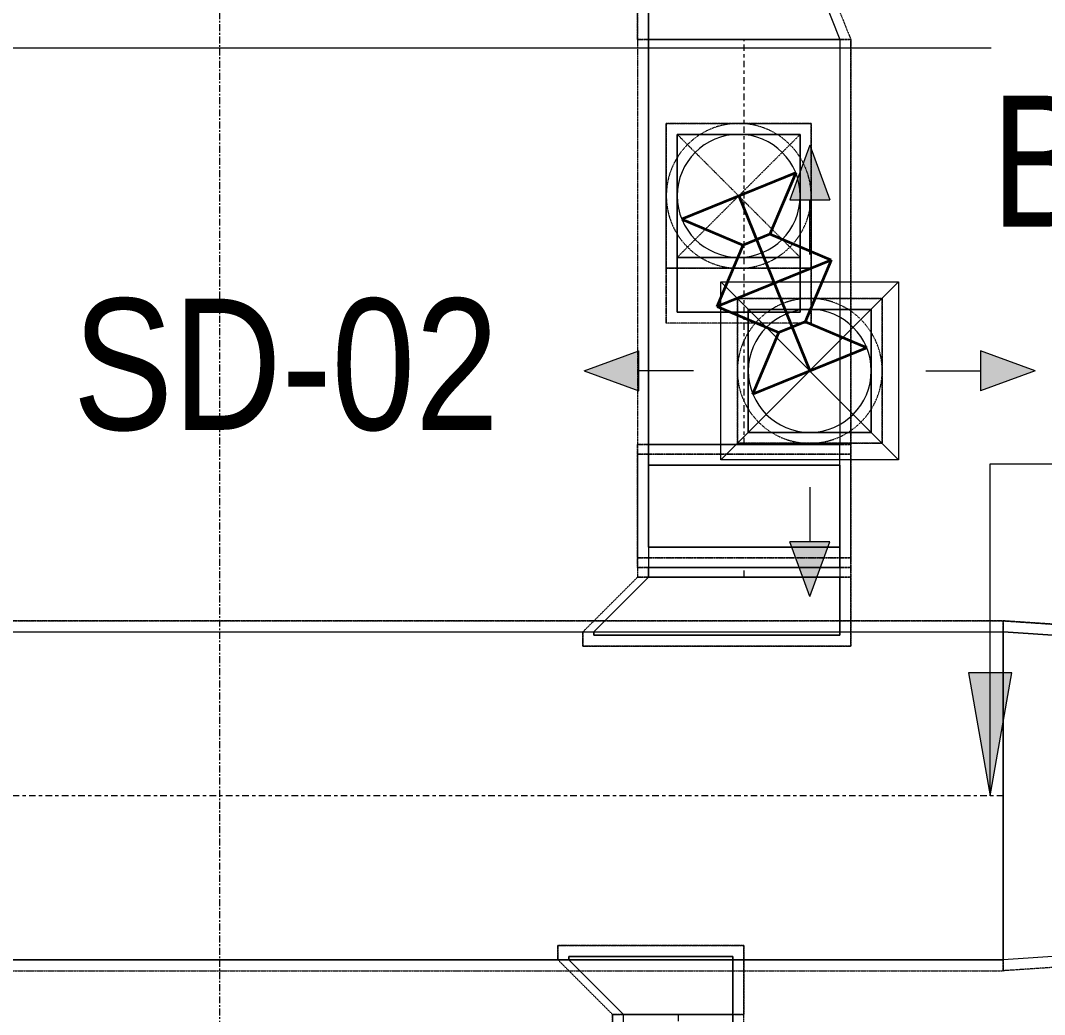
# Model space of a CAD drawing. Header units: inches. Extents: x -83664 to 20107, y -47222 to 19398.
# Drawn here: x -9337 to -7464, y -33412 to -31594 of the extents above; entities that cross this region are included whole.
import ezdxf

# ---------------------------------------------------------------- set-up
doc = ezdxf.new("R2010")
doc.units = ezdxf.units.IN
doc.header["$MEASUREMENT"] = 0
for name, pattern in [('Center', [29.999999, 12, -6, 6, -6]), ('Grid Line', [22.225, 12.7, -3.175, 3.175, -3.175]), ('Hidden 0_50', [1.0584, 0.5292, -0.5292]), ('Hidden 1_5', [2.2, 1.5, -0.7])]:
    doc.linetypes.add(name, pattern=pattern)
for name, color, linetype, lineweight in [('A-DETL-GENF', 7, 'Continuous', 9), ('G-ANNO-TEXT', 7, 'Continuous', 9), ('M-HVAC-CDFF', 7, 'Continuous', 9), ('M-HVAC-DUCT-ANNO', 7, 'Continuous', 9), ('M-HVAC-DUCT-CNTR', 7, 'Center', 9), ('M-HVAC-DUCT-IDEN', 7, 'Continuous', 18), ('S-GRID', 7, 'Continuous', 9)]:
    doc.layers.add(name, color=color, linetype=linetype, lineweight=lineweight)
doc.layers.add('M-HVAC-DUCT', color=7, linetype='Continuous', lineweight=9, true_color=0xffe97f)
doc.layers.add('M-HVAC-DUCT-PATT', color=7, linetype='Continuous', lineweight=35, true_color=0x007f00)
doc.styles.add('Arial Narrow_21', font='ARIALN.TTF', dxfattribs={"height": 240})

# ---------------------------------------------------------------- blocks, each defined once
blk = doc.blocks.new('GCE-AT-Supply Air Rectangular Diffuser - 225x225-V55-FIRST FLOOR AC CONDITIONING LAYOUT - PART A')
at = {"layer": 'A-DETL-GENF', "true_color": 0xff7f00}
for points in [[(36.4, 312.5), (0, 412.5), (-36.4, 312.5)], [(-312.5, 36.4), (-412.5, 0), (-312.5, -36.4)], [(412.5, 0), (312.5, 36.4), (312.5, -36.4), (338.5, -26.9)], [(36.4, -312.5), (-36.4, -312.5), (0, -412.5)]]:
    blk.add_hatch(color=30, dxfattribs=at).paths.add_polyline_path(points)
at = {"layer": 'A-DETL-GENF', "color": 30, "true_color": 0xff7f00}
for p, q in [((0, 412.5), (-36.4, 312.5)), ((0, 412.5), (36.4, 312.5)), ((-36.4, 312.5), (36.4, 312.5)), ((0, 212.5), (0, 312.5)), ((-162.5, -162.5), (162.5, 162.5)), ((-162.5, 162.5), (162.5, -162.5)), ((-162.5, -162.5), (-162.5, 162.5)), ((-162.5, 162.5), (162.5, 162.5)), ((162.5, 162.5), (162.5, -162.5)), ((-412.5, 0), (-312.5, 36.4)), ((-312.5, -36.4), (-312.5, 36.4)), ((312.5, 36.4), (312.5, -36.4)), ((412.5, 0), (312.5, 36.4)), ((212.5, 0), (312.5, 0)), ((-412.5, 0), (-312.5, -36.4)), ((-212.5, 0), (-312.5, 0)), ((412.5, 0), (312.5, -36.4)), ((162.5, -162.5), (-162.5, -162.5)), ((0, -212.5), (0, -312.5)), ((36.4, -312.5), (-36.4, -312.5)), ((0, -412.5), (-36.4, -312.5)), ((0, -412.5), (36.4, -312.5))]:
    blk.add_line(p, q, dxfattribs=at)
blk = doc.blocks.new('M_Rec Tap - Beveled - Standard-7691702-FIRST FLOOR AC CONDITIONING LAYOUT - PART A')
at = {"layer": 'M-HVAC-DUCT', "color": 30, "true_color": 0xff7f00}
for p, q in [((100, 175), (-6.096, 175)), ((-6.096, 175), (100, 175)), ((-6.096, 175), (-6.096, -275)), ((-6.096, -275), (-6.096, 175)), ((100, 175), (100, -175)), ((100, -175), (100, 175)), ((0, -275), (100, -175)), ((0, -275), (100, -175)), ((-6.096, -275), (0, -275)), ((0, -275), (-6.096, -275))]:
    blk.add_line(p, q, dxfattribs=at)
blk = doc.blocks.new('M_Rec Tap - Beveled - Standard-8294868-FIRST FLOOR AC CONDITIONING LAYOUT - PART A')
at = {"layer": 'M-HVAC-DUCT', "color": 30, "true_color": 0xff7f00}
for p, q in [((135046.9, 62657.7), (135271.9, 62657.7)), ((135046.9, 62432.7), (135046.9, 62657.7)), ((135046.9, 62657.7), (135371.9, 62657.7)), ((135046.9, 62432.7), (135046.9, 62657.7)), ((135271.9, 62657.7), (135371.9, 62657.7)), ((135271.9, 62657.7), (135271.9, 62432.7)), ((135371.9, 62657.7), (135371.9, 62432.7)), ((135371.9, 62432.7), (135371.9, 62657.7)), ((135271.9, 62432.7), (135046.9, 62432.7)), ((135371.9, 62432.7), (135046.9, 62432.7)), ((135271.9, 62432.7), (135371.9, 62432.7))]:
    blk.add_line(p, q, dxfattribs=at)
blk = doc.blocks.new('M_Rec Elbow - Radius - 0_75W-8062198-FIRST FLOOR AC CONDITIONING LAYOUT - PART A')
at = {"layer": 'M-HVAC-DUCT', "color": 30, "true_color": 0xff7f00}
for p, q in [((143618.4, 65965.5), (143268.4, 65965.5)), ((143268.4, 65965.5), (143268.4, 65815.5)), ((143268.4, 65965.5), (143268.4, 65778)), ((143618.4, 65815.5), (143618.4, 65965.5)), ((143618.4, 65965.5), (143618.4, 65778)), ((143618.4, 65815.5), (143268.4, 65815.5)), ((143268.4, 65815.5), (143618.4, 65815.5)), ((143268.4, 65815.5), (143268.4, 65778)), ((143618.4, 65778), (143618.4, 65815.5)), ((143618.4, 65778), (143268.4, 65778)), ((143268.4, 65778), (143618.4, 65778))]:
    blk.add_line(p, q, dxfattribs=at)
blk = doc.blocks.new('M_Rec Elbow - Radius - 0_75W-V56-FIRST FLOOR AC CONDITIONING LAYOUT - PART A')
at = {"layer": 'M-HVAC-DUCT', "color": 30, "true_color": 0xff7f00}
for p, q in [((143268.4, 66003), (143618.4, 66003)), ((143618.4, 66003), (143268.4, 66003)), ((143268.4, 66003), (143268.4, 65965.5)), ((143268.4, 65815.5), (143268.4, 66003)), ((143618.4, 65965.5), (143618.4, 66003)), ((143618.4, 65815.5), (143618.4, 66003)), ((143268.4, 65965.5), (143618.4, 65965.5)), ((143268.4, 65815.5), (143268.4, 65965.5)), ((143618.4, 65965.5), (143618.4, 65815.5)), ((143268.4, 65815.5), (143618.4, 65815.5)), ((143618.4, 65815.5), (143268.4, 65815.5))]:
    blk.add_line(p, q, dxfattribs=at)
blk = doc.blocks.new('M_Rec to Rnd Transition - Angle - 60 Degree-8295815-FIRST FLOOR AC CONDITIONING LAYOUT - PART A')
at = {"layer": 'M-HVAC-DUCT', "color": 30, "true_color": 0xff7f00}
for p, q in [((143320.9, 66457.8), (143320.9, 66570.3)), ((143320.9, 66570.3), (143433.4, 66570.3)), ((143320.9, 66570.3), (143320.9, 66345.3)), ((143545.9, 66570.3), (143320.9, 66570.3)), ((143433.4, 66570.3), (143545.9, 66570.3)), ((143545.9, 66570.3), (143545.9, 66457.8)), ((143545.9, 66345.3), (143545.9, 66570.3)), ((143320.9, 66345.3), (143320.9, 66457.8)), ((143545.9, 66457.8), (143545.9, 66345.3)), ((143433.4, 66345.3), (143320.9, 66345.3)), ((143320.9, 66345.3), (143545.9, 66345.3)), ((143545.9, 66345.3), (143433.4, 66345.3))]:
    blk.add_line(p, q, dxfattribs=at)
for start, end in [(90, 180), (0, 90), (180, 270), (270, 0)]:
    blk.add_arc((143433.4, 66457.8), 112.5, start, end, dxfattribs=at)
blk = doc.blocks.new('M_Rectangular to Round Transition - Angle - 45 Degree-7832765-FIRST FLOOR AC CONDITIONING LAYOUT - PART A')
at = {"layer": 'M-HVAC-DUCT', "color": 30, "true_color": 0xff7f00}
for p, q in [((143563.4, 66250.3), (143450.9, 66250.3)), ((143450.9, 66250.3), (143450.9, 66137.8)), ((143450.9, 66250.3), (143675.9, 66250.3)), ((143450.9, 66025.3), (143450.9, 66250.3)), ((143675.9, 66250.3), (143563.4, 66250.3)), ((143675.9, 66137.8), (143675.9, 66250.3)), ((143675.9, 66250.3), (143675.9, 66025.3)), ((143450.9, 66137.8), (143450.9, 66025.3)), ((143675.9, 66025.3), (143675.9, 66137.8)), ((143450.9, 66025.3), (143563.4, 66025.3)), ((143675.9, 66025.3), (143450.9, 66025.3)), ((143563.4, 66025.3), (143675.9, 66025.3))]:
    blk.add_line(p, q, dxfattribs=at)
for start, end in [(90, 180), (0, 90), (180, 270), (270, 0)]:
    blk.add_arc((143563.4, 66137.8), 112.5, start, end, dxfattribs=at)
blk = doc.blocks.new('M_Rec Tap - Beveled - Standard-7691565-FIRST FLOOR AC CONDITIONING LAYOUT - PART A')
at = {"layer": 'M-HVAC-DUCT', "color": 30, "true_color": 0xff7f00}
for p, q in [((0, 200), (-6.096, 200)), ((-6.096, -100), (-6.096, 200)), ((-6.096, 200), (-6.096, -100)), ((-6.096, 200), (0, 200)), ((100, 100), (0, 200)), ((100, 100), (0, 200)), ((100, 100), (100, -100)), ((100, -100), (100, 100)), ((-6.096, -100), (100, -100)), ((100, -100), (-6.096, -100))]:
    blk.add_line(p, q, dxfattribs=at)
blk = doc.blocks.new('M_Rec Transition - Length - Standard-8295883-FIRST FLOOR AC CONDITIONING LAYOUT - PART A')
at = {"layer": 'M-HVAC-DUCT', "color": 30, "true_color": 0xff7f00}
for p, q in [((0, 100), (375, 250)), ((0, 100), (375, 250)), ((375, -100), (375, 250)), ((375, 250), (375, -100)), ((0, 100), (0, -100)), ((0, -100), (0, 100)), ((0, -100), (375, -100)), ((375, -100), (0, -100))]:
    blk.add_line(p, q, dxfattribs=at)
blk = doc.blocks.new('M_Rec Transition - Length - Standard-8296206-FIRST FLOOR AC CONDITIONING LAYOUT - PART A')
at = {"layer": 'M-HVAC-DUCT', "color": 30, "true_color": 0xff7f00}
for p, q in [((0, 275), (375, 300)), ((0, 275), (375, 300)), ((375, -300), (375, 300)), ((375, 300), (375, -300)), ((0, 275), (0, -275)), ((0, -275), (0, 275)), ((0, -275), (375, -300)), ((375, -300), (0, -275))]:
    blk.add_line(p, q, dxfattribs=at)
blk = doc.blocks.new('TEMW-SMBZ-HO-BM-HVAC-00002_rvt-1-FIRST FLOOR AC CONDITIONING LAYOUT - PART A')
at = {"layer": 'M-HVAC-DUCT', "color": 30, "linetype": 'Hidden 0_50', "true_color": 0xff7f00}
for p, q in [((143248.4, 67119), (143248.4, 66744)), ((143248.4, 66744), (143248.4, 67119)), ((143488.4, 67119), (143638.4, 66744)), ((143488.4, 67119), (143638.4, 66744)), ((143638.4, 66744), (143248.4, 66744)), ((143248.4, 66744), (143638.4, 66744)), ((143248.4, 66744), (143248.4, 66003)), ((143248.4, 66744), (143248.4, 66003)), ((143248.4, 66744), (143638.4, 66744)), ((143638.4, 66744), (143248.4, 66744)), ((143638.4, 66003), (143638.4, 66744)), ((143638.4, 66744), (143638.4, 66003)), ((143300.9, 66590.3), (143565.9, 66590.3)), ((143300.9, 66325.3), (143300.9, 66590.3)), ((143300.9, 66590.3), (143300.9, 66325.3)), ((143565.9, 66590.3), (143300.9, 66590.3)), ((143300.9, 66590.3), (143300.9, 66325.3)), ((143300.9, 66225.3), (143300.9, 66590.3)), ((143300.9, 66590.3), (143565.9, 66590.3)), ((143565.9, 66590.3), (143300.9, 66590.3)), ((143300.9, 66457.8), (143300.9, 66590.3)), ((143300.9, 66590.3), (143433.4, 66590.3)), ((143300.9, 66590.3), (143300.9, 66325.3)), ((143565.9, 66590.3), (143300.9, 66590.3)), ((143433.4, 66590.3), (143565.9, 66590.3)), ((143565.9, 66590.3), (143565.9, 66325.3)), ((143565.9, 66325.3), (143565.9, 66590.3)), ((143565.9, 66590.3), (143565.9, 66225.3)), ((143565.9, 66325.3), (143565.9, 66590.3)), ((143565.9, 66590.3), (143565.9, 66457.8)), ((143565.9, 66325.3), (143565.9, 66590.3)), ((143300.9, 66325.3), (143300.9, 66457.8)), ((143565.9, 66457.8), (143565.9, 66325.3)), ((143565.9, 66325.3), (143300.9, 66325.3)), ((143300.9, 66325.3), (143565.9, 66325.3)), ((143300.9, 66325.3), (143300.9, 66225.3)), ((143565.9, 66325.3), (143300.9, 66325.3)), ((143433.4, 66325.3), (143300.9, 66325.3)), ((143300.9, 66325.3), (143565.9, 66325.3)), ((143565.9, 66325.3), (143433.4, 66325.3)), ((143565.9, 66225.3), (143565.9, 66325.3)), ((143563.4, 66270.3), (143430.9, 66270.3)), ((143430.9, 66270.3), (143430.9, 66137.8)), ((143430.9, 66005.3), (143430.9, 66270.3)), ((143430.9, 66270.3), (143695.9, 66270.3)), ((143695.9, 66270.3), (143563.4, 66270.3)), ((143695.9, 66137.8), (143695.9, 66270.3)), ((143695.9, 66270.3), (143695.9, 66005.3)), ((143565.9, 66225.3), (143300.9, 66225.3)), ((143565.9, 66225.3), (143300.9, 66225.3)), ((143430.9, 66137.8), (143430.9, 66005.3)), ((143695.9, 66005.3), (143695.9, 66137.8)), ((143638.4, 66003), (143248.4, 66003)), ((143248.4, 66003), (143638.4, 66003)), ((143248.4, 65985.5), (143248.4, 66003)), ((143248.4, 66003), (143248.4, 65795.5)), ((143248.4, 66003), (143638.4, 66003)), ((143638.4, 66003), (143248.4, 66003)), ((143430.9, 66005.3), (143563.4, 66005.3)), ((143695.9, 66005.3), (143430.9, 66005.3)), ((143563.4, 66005.3), (143695.9, 66005.3)), ((143638.4, 65795.5), (143638.4, 66003)), ((143638.4, 66003), (143638.4, 65985.5)), ((143248.4, 65795.5), (143248.4, 65985.5)), ((143248.4, 65985.5), (143248.4, 65778)), ((143248.4, 65985.5), (143638.4, 65985.5)), ((143248.4, 65985.5), (143248.4, 65795.5)), ((143638.4, 65985.5), (143248.4, 65985.5)), ((143638.4, 65778), (143638.4, 65985.5)), ((143638.4, 65985.5), (143638.4, 65795.5)), ((143638.4, 65795.5), (143638.4, 65985.5)), ((143638.4, 65795.5), (143248.4, 65795.5)), ((143248.4, 65778), (143248.4, 65795.5)), ((143638.4, 65795.5), (143248.4, 65795.5)), ((143248.4, 65795.5), (143638.4, 65795.5)), ((143638.4, 65795.5), (143248.4, 65795.5)), ((143638.4, 65795.5), (143638.4, 65778)), ((143638.4, 65778), (143248.4, 65778)), ((143248.4, 65778), (143638.4, 65778)), ((143248.4, 65778), (143248.4, 65760.5)), ((143248.4, 65778), (143248.4, 65760.5)), ((143248.4, 65778), (143638.4, 65778)), ((143248.4, 65778), (143638.4, 65778)), ((143638.4, 65760.5), (143638.4, 65778)), ((143638.4, 65778), (143638.4, 65760.5)), ((143148.4, 65660.5), (143248.4, 65760.5)), ((143248.4, 65760.5), (143148.4, 65660.5)), ((143248.4, 65760.5), (143638.4, 65760.5)), ((143638.4, 65760.5), (143248.4, 65760.5)), ((143638.4, 65760.5), (143248.4, 65760.5)), ((143248.4, 65760.5), (143638.4, 65760.5)), ((143638.4, 65760.5), (143638.4, 65634.4)), ((143638.4, 65634.4), (143638.4, 65760.5)), ((143917.3, 65680.5), (139663, 65680.5)), ((139663, 65680.5), (143917.3, 65680.5)), ((143917.3, 65680.5), (143917.3, 65040.5)), ((143917.3, 65040.5), (143917.3, 65680.5)), ((144292.3, 65655.5), (143917.3, 65680.5)), ((143917.3, 65680.5), (144292.3, 65655.5)), ((143917.3, 65680.5), (143917.3, 65040.5)), ((143917.3, 65040.5), (143917.3, 65680.5)), ((143148.4, 65634.4), (143148.4, 65660.5)), ((143148.4, 65660.5), (143148.4, 65634.4)), ((143638.4, 65634.4), (143148.4, 65634.4)), ((143148.4, 65634.4), (143638.4, 65634.4)), ((143102.7, 65060.5), (143102.7, 65086.6)), ((143102.7, 65086.6), (143442.7, 65086.6)), ((143442.7, 65086.6), (143102.7, 65086.6)), ((143102.7, 65086.6), (143102.7, 65060.5)), ((143442.7, 65086.6), (143442.7, 64960.5)), ((143442.7, 64960.5), (143442.7, 65086.6)), ((143202.7, 64960.5), (143102.7, 65060.5)), ((143102.7, 65060.5), (143202.7, 64960.5)), ((144292.3, 65065.5), (143917.3, 65040.5)), ((144292.3, 65065.5), (143917.3, 65040.5)), ((139663, 65040.5), (143917.3, 65040.5)), ((139663, 65040.5), (143917.3, 65040.5)), ((143442.7, 64960.5), (143202.7, 64960.5)), ((143202.7, 64960.5), (143442.7, 64960.5)), ((143202.7, 64960.5), (143442.7, 64960.5)), ((143442.7, 64960.5), (143202.7, 64960.5)), ((143202.7, 64960.5), (143202.7, 64714.3)), ((143202.7, 64714.3), (143202.7, 64960.5)), ((143442.7, 64714.3), (143442.7, 64960.5)), ((143442.7, 64714.3), (143442.7, 64960.5))]:
    blk.add_line(p, q, dxfattribs=at)
at = {"layer": 'M-HVAC-DUCT', "color": 30, "true_color": 0xff7f00}
for p, q in [((143268.4, 66744), (143618.4, 66744)), ((143618.4, 66744), (143268.4, 66744)), ((143268.4, 66003), (143268.4, 66744)), ((143268.4, 66744), (143268.4, 66003)), ((143618.4, 66744), (143618.4, 66003)), ((143618.4, 66744), (143618.4, 66003)), ((143320.9, 66245.3), (143320.9, 66570.3)), ((143320.9, 66570.3), (143545.9, 66570.3)), ((143320.9, 66245.3), (143320.9, 66570.3)), ((143320.9, 66570.3), (143545.9, 66570.3)), ((143545.9, 66245.3), (143545.9, 66570.3)), ((143545.9, 66570.3), (143545.9, 66245.3)), ((143320.9, 66245.3), (143545.9, 66245.3)), ((143320.9, 66245.3), (143545.9, 66245.3)), ((143268.4, 66003), (143618.4, 66003)), ((143618.4, 66003), (143268.4, 66003)), ((143268.4, 65778), (143618.4, 65778)), ((143618.4, 65778), (143268.4, 65778)), ((143268.4, 65760.5), (143268.4, 65778)), ((143268.4, 65778), (143268.4, 65760.5)), ((143618.4, 65778), (143618.4, 65760.5)), ((143618.4, 65778), (143618.4, 65760.5)), ((143268.4, 65760.5), (143618.4, 65760.5)), ((143618.4, 65760.5), (143268.4, 65760.5)), ((139663, 65660.5), (143917.3, 65660.5)), ((139663, 65660.5), (143917.3, 65660.5)), ((143168.4, 65660.5), (143618.4, 65660.5)), ((143168.4, 65660.5), (143168.4, 65654.4)), ((143168.4, 65660.5), (143168.4, 65654.4)), ((143168.4, 65660.5), (143618.4, 65660.5)), ((143618.4, 65654.4), (143618.4, 65660.5)), ((143618.4, 65654.4), (143618.4, 65660.5)), ((143917.3, 65060.5), (143917.3, 65660.5)), ((143917.3, 65660.5), (143917.3, 65060.5)), ((143168.4, 65654.4), (143618.4, 65654.4)), ((143618.4, 65654.4), (143168.4, 65654.4)), ((143917.3, 65060.5), (139663, 65060.5)), ((139663, 65060.5), (143917.3, 65060.5)), ((143122.7, 65060.5), (143122.7, 65066.6)), ((143122.7, 65066.6), (143422.7, 65066.6)), ((143422.7, 65066.6), (143122.7, 65066.6)), ((143122.7, 65066.6), (143122.7, 65060.5)), ((143122.7, 65060.5), (143422.7, 65060.5)), ((143122.7, 65060.5), (143422.7, 65060.5)), ((143422.7, 65066.6), (143422.7, 65060.5)), ((143422.7, 65060.5), (143422.7, 65066.6)), ((143422.7, 64960.5), (143222.7, 64960.5)), ((143222.7, 64960.5), (143422.7, 64960.5)), ((143222.7, 64714.3), (143222.7, 64960.5)), ((143222.7, 64714.3), (143222.7, 64960.5)), ((143422.7, 64960.5), (143422.7, 64714.3)), ((143422.7, 64714.3), (143422.7, 64960.5))]:
    blk.add_line(p, q, dxfattribs=at)
at = {"layer": 'M-HVAC-DUCT', "color": 30, "linetype": 'Hidden 0_50', "true_color": 0xff7f00}
for centre, start, end in [((143433.4, 66457.8), 90, 180), ((143433.4, 66457.8), 0, 90), ((143433.4, 66457.8), 180, 270), ((143433.4, 66457.8), 270, 0), ((143563.4, 66137.8), 90, 180), ((143563.4, 66137.8), 0, 90), ((143563.4, 66137.8), 180, 270), ((143563.4, 66137.8), 270, 0)]:
    blk.add_arc(centre, 132.5, start, end, dxfattribs=at)
at = {"layer": 'M-HVAC-DUCT-ANNO', "color": 30, "linetype": 'Hidden 1_5', "true_color": 0xff7f00}
for p, q in [((143320.9, 66345.3), (143320.9, 66570.3)), ((143320.9, 66570.3), (143545.9, 66570.3)), ((143320.9, 66570.3), (143545.9, 66345.3)), ((143545.9, 66570.3), (143320.9, 66345.3)), ((143545.9, 66570.3), (143545.9, 66345.3)), ((143545.9, 66345.3), (143320.9, 66345.3))]:
    blk.add_line(p, q, dxfattribs=at)
at = {"layer": 'M-HVAC-DUCT-CNTR', "color": 30, "true_color": 0xff7f00}
for p, q in [((143443.4, 66003), (143443.4, 66744)), ((143443.4, 65760.5), (143443.4, 65778)), ((143917.3, 65360.5), (139663, 65360.5)), ((143322.7, 64960.5), (143322.7, 64714.3))]:
    blk.add_line(p, q, dxfattribs=at)
at = {"layer": 'M-HVAC-DUCT-CNTR', "color": 30, "linetype": 'Continuous', "lineweight": 35, "true_color": 0xff7f00}
blk.add_open_spline([(143433.4, 66457.8), (143433.4, 66457.8), (143563.4, 66137.8), (143563.4, 66137.8)], degree=3, dxfattribs=at)
at = {"layer": 'M-HVAC-DUCT-PATT', "color": 30, "true_color": 0xff7f00}
for p, q in [((143537.6, 66500.1), (143329.2, 66415.4)), ((143537.6, 66500.1), (143329.2, 66415.4)), ((143537.6, 66500.1), (143490.1, 66387.6)), ((143329.2, 66415.4), (143441.7, 66367.9)), ((143490.1, 66387.6), (143441.7, 66367.9)), ((143602.6, 66340.1), (143490.1, 66387.6)), ((143394.2, 66255.4), (143441.7, 66367.9)), ((143602.6, 66340.1), (143394.2, 66255.4)), ((143602.6, 66340.1), (143394.2, 66255.4)), ((143602.6, 66340.1), (143555.1, 66227.6)), ((143394.2, 66255.4), (143506.7, 66207.9)), ((143555.1, 66227.6), (143506.7, 66207.9)), ((143667.6, 66180.1), (143555.1, 66227.6)), ((143459.2, 66095.4), (143506.7, 66207.9)), ((143667.6, 66180.1), (143459.2, 66095.4))]:
    blk.add_line(p, q, dxfattribs=at)
at = {"layer": 'M-HVAC-CDFF', "color": 6, "linetype": 'Hidden 0_50', "lineweight": 9, "true_color": 0xff00ff}
blk.add_blockref('GCE-AT-Supply Air Rectangular Diffuser - 225x225-V55-FIRST FLOOR AC CONDITIONING LAYOUT - PART A', (143563.4, 66137.8), dxfattribs=at)
at = {"layer": 'M-HVAC-DUCT', "color": 6, "linetype": 'Hidden 0_50', "lineweight": 9, "true_color": 0xff00ff}
for name, p, rotation in [('M_Rec Transition - Length - Standard-8295883-FIRST FLOOR AC CONDITIONING LAYOUT - PART A', (143368.4, 67119), 270), ('M_Rec Tap - Beveled - Standard-8294868-FIRST FLOOR AC CONDITIONING LAYOUT - PART A', (80888.2, 201617.1), 270.0000000000005), ('M_Rec Transition - Length - Standard-8296206-FIRST FLOOR AC CONDITIONING LAYOUT - PART A', (144292.3, 65360.5), 180)]:
    blk.add_blockref(name, p, dxfattribs=dict(at, rotation=rotation))
for name in ['M_Rec to Rnd Transition - Angle - 60 Degree-8295815-FIRST FLOOR AC CONDITIONING LAYOUT - PART A', 'M_Rectangular to Round Transition - Angle - 45 Degree-7832765-FIRST FLOOR AC CONDITIONING LAYOUT - PART A', 'M_Rec Elbow - Radius - 0_75W-V56-FIRST FLOOR AC CONDITIONING LAYOUT - PART A', 'M_Rec Elbow - Radius - 0_75W-8062198-FIRST FLOOR AC CONDITIONING LAYOUT - PART A']:
    blk.add_blockref(name, (0, 0), dxfattribs=at)
at = {"layer": 'M-HVAC-DUCT', "color": 6, "linetype": 'Hidden 0_50', "lineweight": 9, "true_color": 0xff00ff, "extrusion": (0, 0, -1)}
for name, p, rotation in [('M_Rec Tap - Beveled - Standard-7691702-FIRST FLOOR AC CONDITIONING LAYOUT - PART A', (-143443.4, 65660.5), 90), ('M_Rec Tap - Beveled - Standard-7691565-FIRST FLOOR AC CONDITIONING LAYOUT - PART A', (-143322.7, 65060.5), 270)]:
    blk.add_blockref(name, p, dxfattribs=dict(at, rotation=rotation))
blk = doc.blocks.new('TEMW-SMBZ-HO-BM-HVAC-00002_rvt-2-FIRST FLOOR AC CONDITIONING LAYOUT - PART A')
at = {"layer": 'M-HVAC-DUCT', "color": 30, "linetype": 'Hidden 0_50', "true_color": 0xff7f00}
for p, q in [((143248.4, 67119), (143248.4, 66744)), ((143248.4, 66744), (143248.4, 67119)), ((143488.4, 67119), (143638.4, 66744)), ((143488.4, 67119), (143638.4, 66744)), ((143638.4, 66744), (143248.4, 66744)), ((143248.4, 66744), (143638.4, 66744)), ((143248.4, 66744), (143248.4, 66003)), ((143248.4, 66744), (143248.4, 66003)), ((143248.4, 66744), (143638.4, 66744)), ((143638.4, 66744), (143248.4, 66744)), ((143638.4, 66003), (143638.4, 66744)), ((143638.4, 66744), (143638.4, 66003)), ((143300.9, 66590.3), (143565.9, 66590.3)), ((143300.9, 66325.3), (143300.9, 66590.3)), ((143300.9, 66590.3), (143300.9, 66325.3)), ((143565.9, 66590.3), (143300.9, 66590.3)), ((143300.9, 66590.3), (143300.9, 66325.3)), ((143300.9, 66225.3), (143300.9, 66590.3)), ((143300.9, 66590.3), (143565.9, 66590.3)), ((143565.9, 66590.3), (143300.9, 66590.3)), ((143300.9, 66457.8), (143300.9, 66590.3)), ((143300.9, 66590.3), (143433.4, 66590.3)), ((143300.9, 66590.3), (143300.9, 66325.3)), ((143565.9, 66590.3), (143300.9, 66590.3)), ((143433.4, 66590.3), (143565.9, 66590.3)), ((143565.9, 66590.3), (143565.9, 66325.3)), ((143565.9, 66325.3), (143565.9, 66590.3)), ((143565.9, 66590.3), (143565.9, 66225.3)), ((143565.9, 66325.3), (143565.9, 66590.3)), ((143565.9, 66590.3), (143565.9, 66457.8)), ((143565.9, 66325.3), (143565.9, 66590.3)), ((143300.9, 66325.3), (143300.9, 66457.8)), ((143565.9, 66457.8), (143565.9, 66325.3)), ((143565.9, 66325.3), (143300.9, 66325.3)), ((143300.9, 66325.3), (143565.9, 66325.3)), ((143300.9, 66325.3), (143300.9, 66225.3)), ((143565.9, 66325.3), (143300.9, 66325.3)), ((143433.4, 66325.3), (143300.9, 66325.3)), ((143300.9, 66325.3), (143565.9, 66325.3)), ((143565.9, 66325.3), (143433.4, 66325.3)), ((143565.9, 66225.3), (143565.9, 66325.3)), ((143563.4, 66270.3), (143430.9, 66270.3)), ((143430.9, 66270.3), (143430.9, 66137.8)), ((143430.9, 66005.3), (143430.9, 66270.3)), ((143430.9, 66270.3), (143695.9, 66270.3)), ((143695.9, 66270.3), (143563.4, 66270.3)), ((143695.9, 66137.8), (143695.9, 66270.3)), ((143695.9, 66270.3), (143695.9, 66005.3)), ((143565.9, 66225.3), (143300.9, 66225.3)), ((143565.9, 66225.3), (143300.9, 66225.3)), ((143430.9, 66137.8), (143430.9, 66005.3)), ((143695.9, 66005.3), (143695.9, 66137.8)), ((143638.4, 66003), (143248.4, 66003)), ((143248.4, 66003), (143638.4, 66003)), ((143248.4, 65985.5), (143248.4, 66003)), ((143248.4, 66003), (143248.4, 65795.5)), ((143248.4, 66003), (143638.4, 66003)), ((143638.4, 66003), (143248.4, 66003)), ((143430.9, 66005.3), (143563.4, 66005.3)), ((143695.9, 66005.3), (143430.9, 66005.3)), ((143563.4, 66005.3), (143695.9, 66005.3)), ((143638.4, 65795.5), (143638.4, 66003)), ((143638.4, 66003), (143638.4, 65985.5)), ((143248.4, 65795.5), (143248.4, 65985.5)), ((143248.4, 65985.5), (143248.4, 65778)), ((143248.4, 65985.5), (143638.4, 65985.5)), ((143248.4, 65985.5), (143248.4, 65795.5)), ((143638.4, 65985.5), (143248.4, 65985.5)), ((143638.4, 65778), (143638.4, 65985.5)), ((143638.4, 65985.5), (143638.4, 65795.5)), ((143638.4, 65795.5), (143638.4, 65985.5)), ((143638.4, 65795.5), (143248.4, 65795.5)), ((143248.4, 65778), (143248.4, 65795.5)), ((143638.4, 65795.5), (143248.4, 65795.5)), ((143248.4, 65795.5), (143638.4, 65795.5)), ((143638.4, 65795.5), (143248.4, 65795.5)), ((143638.4, 65795.5), (143638.4, 65778)), ((143638.4, 65778), (143248.4, 65778)), ((143248.4, 65778), (143638.4, 65778)), ((143248.4, 65778), (143248.4, 65760.5)), ((143248.4, 65778), (143248.4, 65760.5)), ((143248.4, 65778), (143638.4, 65778)), ((143248.4, 65778), (143638.4, 65778)), ((143638.4, 65760.5), (143638.4, 65778)), ((143638.4, 65778), (143638.4, 65760.5)), ((143148.4, 65660.5), (143248.4, 65760.5)), ((143248.4, 65760.5), (143148.4, 65660.5)), ((143248.4, 65760.5), (143638.4, 65760.5)), ((143638.4, 65760.5), (143248.4, 65760.5)), ((143638.4, 65760.5), (143248.4, 65760.5)), ((143248.4, 65760.5), (143638.4, 65760.5)), ((143638.4, 65760.5), (143638.4, 65634.4)), ((143638.4, 65634.4), (143638.4, 65760.5)), ((143917.3, 65680.5), (139663, 65680.5)), ((139663, 65680.5), (143917.3, 65680.5)), ((143917.3, 65680.5), (143917.3, 65040.5)), ((143917.3, 65040.5), (143917.3, 65680.5)), ((144292.3, 65655.5), (143917.3, 65680.5)), ((143917.3, 65680.5), (144292.3, 65655.5)), ((143917.3, 65680.5), (143917.3, 65040.5)), ((143917.3, 65040.5), (143917.3, 65680.5)), ((143148.4, 65634.4), (143148.4, 65660.5)), ((143148.4, 65660.5), (143148.4, 65634.4)), ((143638.4, 65634.4), (143148.4, 65634.4)), ((143148.4, 65634.4), (143638.4, 65634.4)), ((143102.7, 65060.5), (143102.7, 65086.6)), ((143102.7, 65086.6), (143442.7, 65086.6)), ((143442.7, 65086.6), (143102.7, 65086.6)), ((143102.7, 65086.6), (143102.7, 65060.5)), ((143442.7, 65086.6), (143442.7, 64960.5)), ((143442.7, 64960.5), (143442.7, 65086.6)), ((143202.7, 64960.5), (143102.7, 65060.5)), ((143102.7, 65060.5), (143202.7, 64960.5)), ((144292.3, 65065.5), (143917.3, 65040.5)), ((144292.3, 65065.5), (143917.3, 65040.5)), ((139663, 65040.5), (143917.3, 65040.5)), ((139663, 65040.5), (143917.3, 65040.5)), ((143442.7, 64960.5), (143202.7, 64960.5)), ((143202.7, 64960.5), (143442.7, 64960.5)), ((143202.7, 64960.5), (143442.7, 64960.5)), ((143442.7, 64960.5), (143202.7, 64960.5)), ((143202.7, 64960.5), (143202.7, 64714.3)), ((143202.7, 64714.3), (143202.7, 64960.5)), ((143442.7, 64714.3), (143442.7, 64960.5)), ((143442.7, 64714.3), (143442.7, 64960.5))]:
    blk.add_line(p, q, dxfattribs=at)
at = {"layer": 'M-HVAC-DUCT', "color": 30, "true_color": 0xff7f00}
for p, q in [((143268.4, 66744), (143618.4, 66744)), ((143618.4, 66744), (143268.4, 66744)), ((143268.4, 66003), (143268.4, 66744)), ((143268.4, 66744), (143268.4, 66003)), ((143618.4, 66744), (143618.4, 66003)), ((143618.4, 66744), (143618.4, 66003)), ((143320.9, 66245.3), (143320.9, 66570.3)), ((143320.9, 66570.3), (143545.9, 66570.3)), ((143320.9, 66245.3), (143320.9, 66570.3)), ((143320.9, 66570.3), (143545.9, 66570.3)), ((143545.9, 66245.3), (143545.9, 66570.3)), ((143545.9, 66570.3), (143545.9, 66245.3)), ((143320.9, 66245.3), (143545.9, 66245.3)), ((143320.9, 66245.3), (143545.9, 66245.3)), ((143268.4, 66003), (143618.4, 66003)), ((143618.4, 66003), (143268.4, 66003)), ((143268.4, 65778), (143618.4, 65778)), ((143618.4, 65778), (143268.4, 65778)), ((143268.4, 65760.5), (143268.4, 65778)), ((143268.4, 65778), (143268.4, 65760.5)), ((143618.4, 65778), (143618.4, 65760.5)), ((143618.4, 65778), (143618.4, 65760.5)), ((143268.4, 65760.5), (143618.4, 65760.5)), ((143618.4, 65760.5), (143268.4, 65760.5)), ((139663, 65660.5), (143917.3, 65660.5)), ((139663, 65660.5), (143917.3, 65660.5)), ((143168.4, 65660.5), (143618.4, 65660.5)), ((143168.4, 65660.5), (143168.4, 65654.4)), ((143168.4, 65660.5), (143168.4, 65654.4)), ((143168.4, 65660.5), (143618.4, 65660.5)), ((143618.4, 65654.4), (143618.4, 65660.5)), ((143618.4, 65654.4), (143618.4, 65660.5)), ((143917.3, 65060.5), (143917.3, 65660.5)), ((143917.3, 65660.5), (143917.3, 65060.5)), ((143168.4, 65654.4), (143618.4, 65654.4)), ((143618.4, 65654.4), (143168.4, 65654.4)), ((143917.3, 65060.5), (139663, 65060.5)), ((139663, 65060.5), (143917.3, 65060.5)), ((143122.7, 65060.5), (143122.7, 65066.6)), ((143122.7, 65066.6), (143422.7, 65066.6)), ((143422.7, 65066.6), (143122.7, 65066.6)), ((143122.7, 65066.6), (143122.7, 65060.5)), ((143122.7, 65060.5), (143422.7, 65060.5)), ((143122.7, 65060.5), (143422.7, 65060.5)), ((143422.7, 65066.6), (143422.7, 65060.5)), ((143422.7, 65060.5), (143422.7, 65066.6)), ((143422.7, 64960.5), (143222.7, 64960.5)), ((143222.7, 64960.5), (143422.7, 64960.5)), ((143222.7, 64714.3), (143222.7, 64960.5)), ((143222.7, 64714.3), (143222.7, 64960.5)), ((143422.7, 64960.5), (143422.7, 64714.3)), ((143422.7, 64714.3), (143422.7, 64960.5))]:
    blk.add_line(p, q, dxfattribs=at)
at = {"layer": 'M-HVAC-DUCT', "color": 30, "linetype": 'Hidden 0_50', "true_color": 0xff7f00}
for centre, start, end in [((143433.4, 66457.8), 90, 180), ((143433.4, 66457.8), 0, 90), ((143433.4, 66457.8), 180, 270), ((143433.4, 66457.8), 270, 0), ((143563.4, 66137.8), 90, 180), ((143563.4, 66137.8), 0, 90), ((143563.4, 66137.8), 180, 270), ((143563.4, 66137.8), 270, 0)]:
    blk.add_arc(centre, 132.5, start, end, dxfattribs=at)
at = {"layer": 'M-HVAC-DUCT-ANNO', "color": 30, "linetype": 'Hidden 1_5', "true_color": 0xff7f00}
for p, q in [((143320.9, 66345.3), (143320.9, 66570.3)), ((143320.9, 66570.3), (143545.9, 66570.3)), ((143320.9, 66570.3), (143545.9, 66345.3)), ((143545.9, 66570.3), (143320.9, 66345.3)), ((143545.9, 66570.3), (143545.9, 66345.3)), ((143545.9, 66345.3), (143320.9, 66345.3))]:
    blk.add_line(p, q, dxfattribs=at)
at = {"layer": 'M-HVAC-DUCT-CNTR', "color": 30, "true_color": 0xff7f00}
for p, q in [((143443.4, 66003), (143443.4, 66744)), ((143443.4, 65760.5), (143443.4, 65778)), ((143917.3, 65360.5), (139663, 65360.5)), ((143322.7, 64960.5), (143322.7, 64714.3))]:
    blk.add_line(p, q, dxfattribs=at)
at = {"layer": 'M-HVAC-DUCT-CNTR', "color": 30, "linetype": 'Continuous', "lineweight": 35, "true_color": 0xff7f00}
blk.add_open_spline([(143433.4, 66457.8), (143433.4, 66457.8), (143563.4, 66137.8), (143563.4, 66137.8)], degree=3, dxfattribs=at)
at = {"layer": 'M-HVAC-DUCT-PATT', "color": 30, "true_color": 0xff7f00}
for p, q in [((143537.6, 66500.1), (143329.2, 66415.4)), ((143537.6, 66500.1), (143329.2, 66415.4)), ((143537.6, 66500.1), (143490.1, 66387.6)), ((143329.2, 66415.4), (143441.7, 66367.9)), ((143490.1, 66387.6), (143441.7, 66367.9)), ((143602.6, 66340.1), (143490.1, 66387.6)), ((143394.2, 66255.4), (143441.7, 66367.9)), ((143602.6, 66340.1), (143394.2, 66255.4)), ((143602.6, 66340.1), (143394.2, 66255.4)), ((143602.6, 66340.1), (143555.1, 66227.6)), ((143394.2, 66255.4), (143506.7, 66207.9)), ((143555.1, 66227.6), (143506.7, 66207.9)), ((143667.6, 66180.1), (143555.1, 66227.6)), ((143459.2, 66095.4), (143506.7, 66207.9)), ((143667.6, 66180.1), (143459.2, 66095.4))]:
    blk.add_line(p, q, dxfattribs=at)
at = {"layer": 'M-HVAC-CDFF', "color": 6, "linetype": 'Hidden 0_50', "lineweight": 9, "true_color": 0xff00ff}
blk.add_blockref('GCE-AT-Supply Air Rectangular Diffuser - 225x225-V55-FIRST FLOOR AC CONDITIONING LAYOUT - PART A', (143563.4, 66137.8), dxfattribs=at)
at = {"layer": 'M-HVAC-DUCT', "color": 6, "linetype": 'Hidden 0_50', "lineweight": 9, "true_color": 0xff00ff}
for name, p, rotation in [('M_Rec Transition - Length - Standard-8295883-FIRST FLOOR AC CONDITIONING LAYOUT - PART A', (143368.4, 67119), 270), ('M_Rec Tap - Beveled - Standard-8294868-FIRST FLOOR AC CONDITIONING LAYOUT - PART A', (80888.2, 201617.1), 270.0000000000005), ('M_Rec Transition - Length - Standard-8296206-FIRST FLOOR AC CONDITIONING LAYOUT - PART A', (144292.3, 65360.5), 180)]:
    blk.add_blockref(name, p, dxfattribs=dict(at, rotation=rotation))
for name in ['M_Rec to Rnd Transition - Angle - 60 Degree-8295815-FIRST FLOOR AC CONDITIONING LAYOUT - PART A', 'M_Rectangular to Round Transition - Angle - 45 Degree-7832765-FIRST FLOOR AC CONDITIONING LAYOUT - PART A', 'M_Rec Elbow - Radius - 0_75W-V56-FIRST FLOOR AC CONDITIONING LAYOUT - PART A', 'M_Rec Elbow - Radius - 0_75W-8062198-FIRST FLOOR AC CONDITIONING LAYOUT - PART A']:
    blk.add_blockref(name, (0, 0), dxfattribs=at)
at = {"layer": 'M-HVAC-DUCT', "color": 6, "linetype": 'Hidden 0_50', "lineweight": 9, "true_color": 0xff00ff, "extrusion": (0, 0, -1)}
for name, p, rotation in [('M_Rec Tap - Beveled - Standard-7691702-FIRST FLOOR AC CONDITIONING LAYOUT - PART A', (-143443.4, 65660.5), 90), ('M_Rec Tap - Beveled - Standard-7691565-FIRST FLOOR AC CONDITIONING LAYOUT - PART A', (-143322.7, 65060.5), 270)]:
    blk.add_blockref(name, p, dxfattribs=dict(at, rotation=rotation))

msp = doc.modelspace()

# ---------------------------------------------------------------- hatches: boundary and pattern name
at = {"layer": 'M-HVAC-DUCT-IDEN', "lineweight": 9}
msp.add_hatch(color=256, dxfattribs=at).paths.add_polyline_path([(-7563.5, -33011.7), (-7523.8, -32786.7), (-7603.1, -32786.7)])

# ---------------------------------------------------------------- linework, layer by layer
for p, q in [((-9931.1, -31643.7), (-7561.6, -31643.7)), ((-7563.5, -32404.2), (-7135.6, -32404.2)), ((-7563.5, -33011.7), (-7563.5, -32404.2)), ((-7523.8, -32786.7), (-7603.1, -32786.7)), ((-7603.1, -32786.7), (-7563.5, -33011.7)), ((-7563.5, -33011.7), (-7523.8, -32786.7))]:
    msp.add_line(p, q, dxfattribs=at)
at = {"layer": 'S-GRID', "color": 254, "linetype": 'Grid Line', "true_color": 0xdcdcdc}
msp.add_line((-8972.3, -44103.7), (-8972.3, 15149.1), dxfattribs=at)

# ---------------------------------------------------------------- block references
at = {"lineweight": 5}
for name in ['TEMW-SMBZ-HO-BM-HVAC-00002_rvt-1-FIRST FLOOR AC CONDITIONING LAYOUT - PART A', 'TEMW-SMBZ-HO-BM-HVAC-00002_rvt-2-FIRST FLOOR AC CONDITIONING LAYOUT - PART A']:
    msp.add_blockref(name, (-151456.7, -98372.2), dxfattribs=at)

# ---------------------------------------------------------------- texts
at = {"layer": 'G-ANNO-TEXT', "insert": (-9241.3, -32102.3), "char_height": 240, "width": 986.076, "attachment_point": 1, "style": 'Arial Narrow_21'}
msp.add_mtext('SD-02', dxfattribs=at)
at = {"layer": 'M-HVAC-DUCT-IDEN', "lineweight": 9, "insert": (-7561.6, -31730.8), "char_height": 240, "width": 1803.797, "attachment_point": 1, "style": 'Arial Narrow_21'}
msp.add_mtext('BOD : 4370', dxfattribs=at)

doc.saveas('drawing.dxf')
